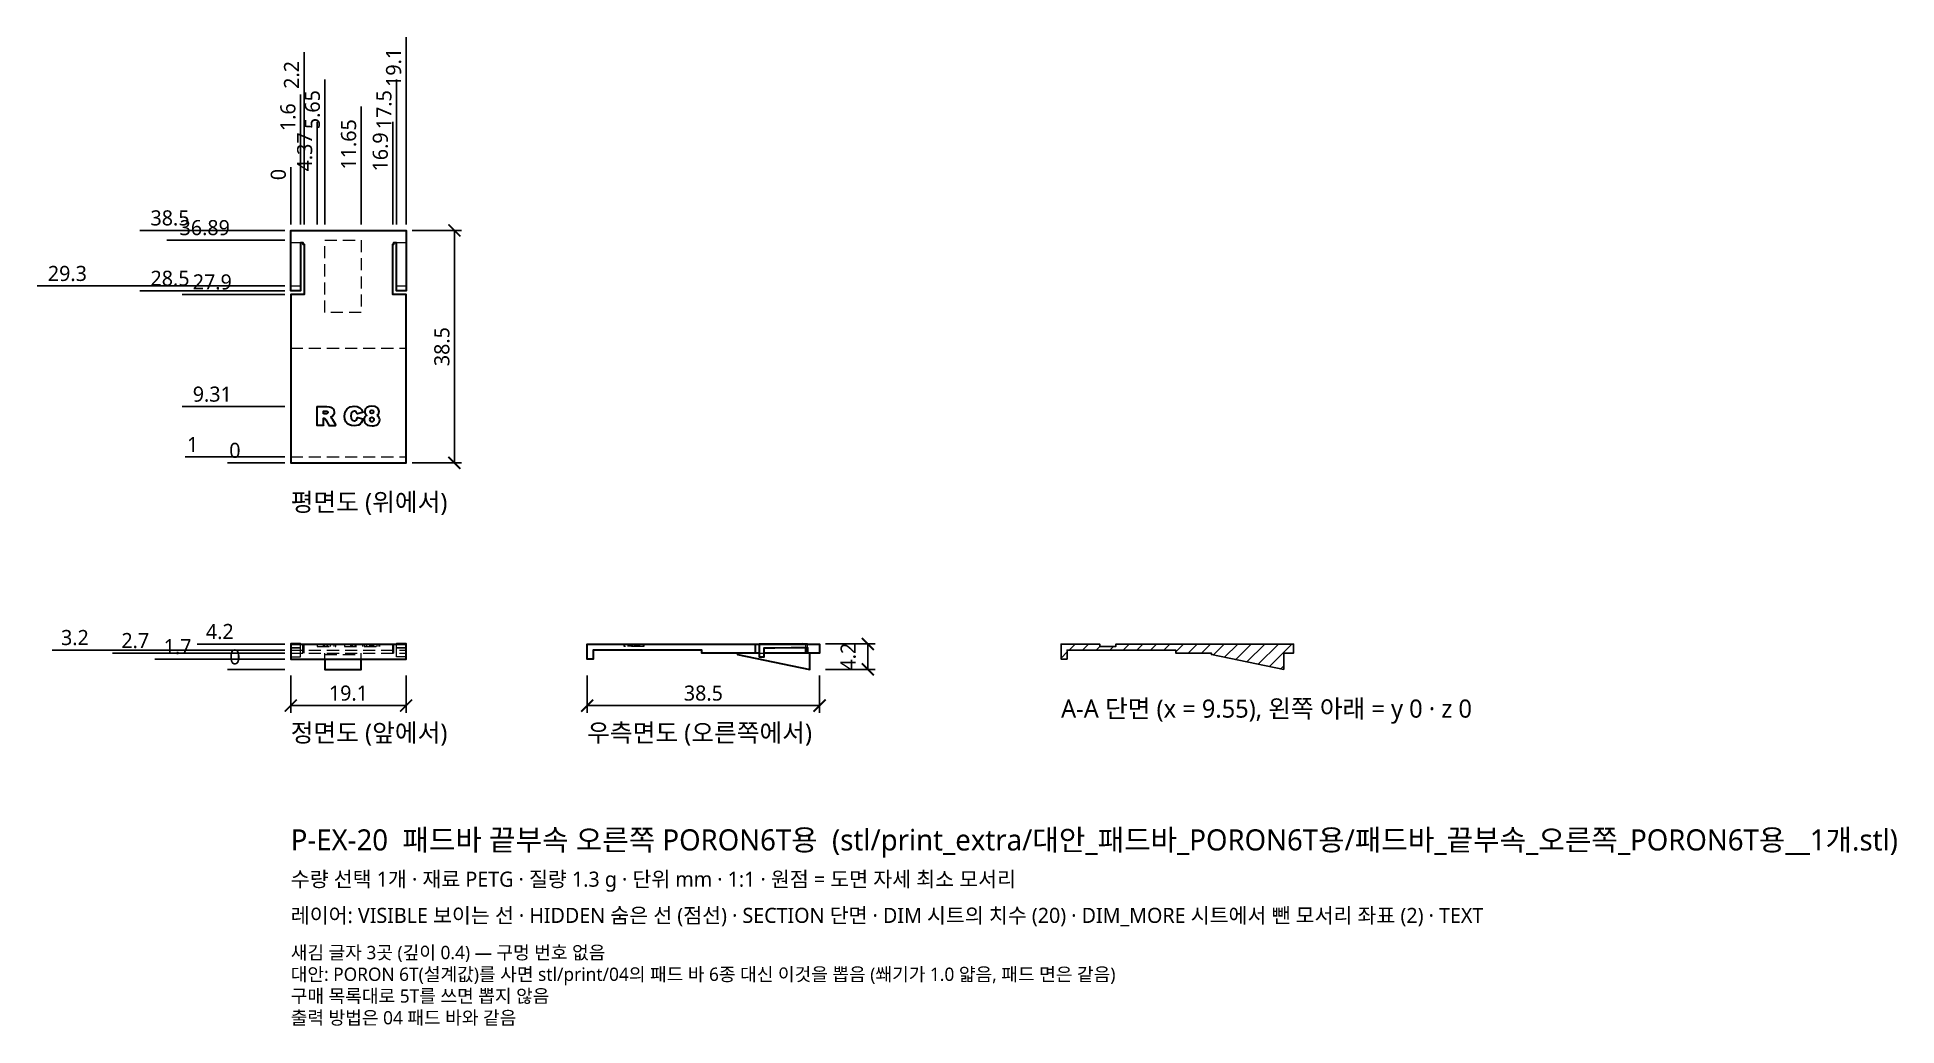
# Model space of a CAD drawing. Header units: millimetres. Extents: x -42 to 266, y -59 to 105.
import ezdxf

# ---------------------------------------------------------------- set-up
doc = ezdxf.new("R2010")
doc.units = ezdxf.units.MM
doc.linetypes.add('HIDDEN', pattern=[3, 2, -1])
for name, color, linetype, lineweight in [('DIM', 4, 'CONTINUOUS', 13), ('DIM_MORE', 3, 'CONTINUOUS', 13), ('HIDDEN', 8, 'HIDDEN', 18), ('SECTION', 5, 'CONTINUOUS', 25), ('TEXT', 7, 'CONTINUOUS', 18), ('VISIBLE', 7, 'CONTINUOUS', 35)]:
    doc.layers.add(name, color=color, linetype=linetype, lineweight=lineweight)
doc.styles.add('KR', font='malgun.ttf')
doc.dimstyles.new('TOCCATA', dxfattribs={"dimtxt": 2.5, "dimasz": 2, "dimexe": 1.2, "dimexo": 1, "dimgap": 0.8, "dimtad": 1, "dimdsep": 46, "dimtxsty": 'KR', "dimblk": 'ARCHTICK', "dimcen": 2.5, "dimazin": 3, "dimtfac": 0.5, "dimtmove": 2, "dimatfit": 3})

# ---------------------------------------------------------------- blocks, each defined once
blk = doc.blocks.new('_ARCHTICK')
at = {"color": 0, "linetype": 'BYBLOCK', "const_width": 0.15}
blk.add_lwpolyline([(-0.5, -0.5), (0.5, 0.5)], dxfattribs=at)
blk = doc.blocks.new('*D6')
for p, q in [((1.6, 83.7), (1.6, 95.2)), ((1.6, 79.7), (1.6, 83.7)), ((1.6, 73.7), (1.6, 79.7))]:
    blk.add_line(p, q)
at = {"layer": 'Defpoints'}
for p in [(1.6, 87.7), (1.6, 72.7), (0, 34.2)]:
    blk.add_point(p, dxfattribs=at)
at = {"layer": 'DIM', "insert": (-0.45, 91.45), "char_height": 2.5, "attachment_point": 5, "rotation": 90, "style": 'KR'}
blk.add_mtext('1.6', dxfattribs=at)
blk = doc.blocks.new('*D12')
for p, q in [((17.5, 83.7), (17.5, 97.7)), ((17.5, 79.7), (17.5, 83.7)), ((17.5, 73.7), (17.5, 79.7))]:
    blk.add_line(p, q)
at = {"layer": 'Defpoints'}
for p in [(17.5, 87.7), (17.5, 72.7), (0, 34.2)]:
    blk.add_point(p, dxfattribs=at)
at = {"layer": 'DIM', "insert": (15.45, 92.7), "char_height": 2.5, "attachment_point": 5, "rotation": 90, "style": 'KR'}
blk.add_mtext('17.5', dxfattribs=at)

msp = doc.modelspace()

# ---------------------------------------------------------------- hatches: boundary and pattern name
at = {"layer": 'SECTION'}
h = msp.add_hatch(dxfattribs=at)
h.set_pattern_fill('ANSI31', scale=0.5)
h.paths.add_polyline_path([(164.49, 2.7), (166.1, 2.7), (166.1, 4.2), (136.687, 4.2), (136.687, 3.8), (133.992, 3.8), (133.992, 4.2), (127.6, 4.2), (127.6, 1.7), (128.6, 1.7), (128.6, 3.2), (146.6, 3.2), (146.6, 2.7), (152.49, 2.7), (152.49, 2.44), (164.49, 0)])

# ---------------------------------------------------------------- linework, layer by layer
at = {"layer": 'HIDDEN'}
for points in [[(5.65, 59.093), (5.65, 71.093), (11.65, 71.093), (11.65, 59.093), (5.65, 59.093)], [(0, 70.703), (1.593, 70.703)], [(17.507, 70.703), (19.1, 70.703)], [(0, 63.503), (1.6, 63.503)], [(17.5, 63.503), (19.1, 63.503)], [(0, 53.203), (19.1, 53.203)], [(0, 35.203), (19.1, 35.203)], [(0, 2.1), (1.6, 2.1), (1.6, 4.196)], [(0, 4.16), (1.6, 4.16)], [(0, 3.603), (1.6, 3.603)], [(0, 3.6), (1.6, 3.6)], [(0, 3.594), (1.6, 3.594)], [(0, 3.56), (1.6, 3.56)], [(0, 3.2), (19.1, 3.2)], [(2, 2.7), (2, 4.2)], [(2.2, 2.7), (2.2, 4.2)], [(4.369, 4.2), (4.369, 3.8), (7.445, 3.8), (7.445, 4.2)], [(5.421, 3.8), (5.421, 4.2)], [(5.635, 3.8), (5.635, 4.2)], [(6.051, 3.8), (6.051, 4.2)], [(6.077, 3.8), (6.077, 4.2)], [(6.128, 3.8), (6.128, 4.2)], [(6.147, 3.8), (6.147, 4.2)], [(6.6, 3.8), (6.6, 4.2)], [(7.201, 3.8), (7.201, 4.2)], [(8.915, 4.2), (8.915, 3.8), (11.959, 3.8), (11.959, 4.2)], [(9.966, 3.8), (9.966, 4.2)], [(10.084, 3.8), (10.084, 4.2)], [(10.106, 3.8), (10.106, 4.2)], [(10.265, 3.8), (10.265, 4.2)], [(10.267, 3.8), (10.267, 4.2)], [(10.696, 3.8), (10.696, 4.2)], [(10.843, 3.8), (10.843, 4.2)], [(11.931, 3.8), (11.931, 4.2)], [(12.155, 4.2), (12.155, 3.8), (14.732, 3.8), (14.732, 4.2)], [(12.247, 3.8), (12.247, 4.2)], [(12.6, 3.8), (12.6, 4.2)], [(13.108, 3.8), (13.108, 4.2)], [(13.134, 3.8), (13.134, 4.2)], [(13.135, 3.8), (13.135, 4.2)], [(13.154, 3.8), (13.154, 4.2)], [(13.174, 3.8), (13.174, 4.2)], [(13.208, 3.8), (13.208, 4.2)], [(13.213, 3.8), (13.213, 4.2)], [(13.232, 3.8), (13.232, 4.2)], [(13.314, 3.8), (13.314, 4.2)], [(13.32, 3.8), (13.32, 4.2)], [(13.324, 3.8), (13.324, 4.2)], [(13.435, 3.8), (13.435, 4.2)], [(13.445, 3.8), (13.445, 4.2)], [(13.549, 3.8), (13.549, 4.2)], [(13.557, 3.8), (13.557, 4.2)], [(13.56, 3.8), (13.56, 4.2)], [(13.638, 3.8), (13.638, 4.2)], [(13.641, 3.8), (13.641, 4.2)], [(13.668, 3.8), (13.668, 4.2)], [(13.697, 3.8), (13.697, 4.2)], [(13.717, 3.8), (13.717, 4.2)], [(13.746, 3.8), (13.746, 4.2)], [(13.772, 3.8), (13.772, 4.2)], [(14.292, 3.8), (14.292, 4.2)], [(14.633, 3.8), (14.633, 4.2)], [(16.9, 2.7), (16.9, 4.2)], [(17.1, 2.7), (17.1, 4.2)], [(19.1, 2.1), (17.5, 2.1), (17.5, 4.196)], [(17.5, 4.16), (19.1, 4.16)], [(17.5, 3.603), (19.1, 3.603)], [(17.5, 3.6), (19.1, 3.6)], [(17.5, 3.594), (19.1, 3.594)], [(17.5, 3.56), (19.1, 3.56)], [(58.465, 4.2), (58.465, 3.8), (55.236, 3.8), (55.236, 4.2)], [(55.288, 3.8), (55.288, 4.2)], [(55.871, 3.8), (55.871, 4.2)], [(55.897, 3.8), (55.897, 4.2)], [(55.977, 3.8), (55.977, 4.2)], [(55.978, 3.8), (55.978, 4.2)], [(56.053, 3.8), (56.053, 4.2)], [(56.086, 3.8), (56.086, 4.2)], [(56.094, 3.8), (56.094, 4.2)], [(56.102, 3.8), (56.102, 4.2)], [(56.104, 3.8), (56.104, 4.2)], [(56.184, 3.8), (56.184, 4.2)], [(56.215, 3.8), (56.215, 4.2)], [(56.422, 3.8), (56.422, 4.2)], [(56.427, 3.8), (56.427, 4.2)], [(56.449, 3.8), (56.449, 4.2)], [(56.508, 3.8), (56.508, 4.2)], [(56.547, 3.8), (56.547, 4.2)], [(56.551, 3.8), (56.551, 4.2)], [(56.628, 3.8), (56.628, 4.2)], [(56.636, 3.8), (56.636, 4.2)], [(56.654, 3.8), (56.654, 4.2)], [(56.665, 3.8), (56.665, 4.2)], [(56.969, 3.8), (56.969, 4.2)], [(57.196, 3.8), (57.196, 4.2)], [(57.228, 3.8), (57.228, 4.2)], [(57.262, 3.8), (57.262, 4.2)], [(57.269, 3.8), (57.269, 4.2)], [(57.288, 3.8), (57.288, 4.2)], [(57.345, 3.8), (57.345, 4.2)], [(57.347, 3.8), (57.347, 4.2)], [(57.422, 3.8), (57.422, 4.2)], [(57.433, 3.8), (57.433, 4.2)], [(57.436, 3.8), (57.436, 4.2)], [(57.55, 3.8), (57.55, 4.2)], [(57.592, 3.8), (57.592, 4.2)], [(57.621, 3.8), (57.621, 4.2)], [(57.65, 3.8), (57.65, 4.2)], [(57.665, 3.8), (57.665, 4.2)], [(57.67, 3.8), (57.67, 4.2)], [(57.687, 3.8), (57.687, 4.2)], [(57.757, 3.8), (57.757, 4.2)], [(57.758, 3.8), (57.758, 4.2)], [(57.816, 3.8), (57.816, 4.2)], [(57.836, 3.8), (57.836, 4.2)], [(58.414, 3.8), (58.414, 4.2)], [(85.3, 3.598), (85.3, 4.2)], [(85.6, 3.6), (85.6, 4.2)], [(0, 2.7), (19.1, 2.7)], [(5.65, 1.7), (5.65, 2.7)], [(5.65, 2.44), (11.65, 2.44)], [(11.65, 1.7), (11.65, 2.7)], [(77.602, 2.7), (78.399, 2.7)]]:
    msp.add_lwpolyline(points, dxfattribs=at)
at = {"layer": 'SECTION'}
msp.add_lwpolyline([(164.49, 2.7), (166.1, 2.7), (166.1, 4.2), (136.687, 4.2), (136.687, 3.8), (133.992, 3.8), (133.992, 4.2), (127.6, 4.2), (127.6, 1.7), (128.6, 1.7), (128.6, 3.2), (146.6, 3.2), (146.6, 2.7), (152.49, 2.7), (152.49, 2.44), (164.49, 0)], close=True, dxfattribs=at)
at = {"layer": 'VISIBLE'}
for points in [[(1.6, 70.703), (1.6, 62.703), (0, 62.703), (0, 72.703), (19.1, 72.703), (19.1, 62.703), (17.5, 62.703), (17.5, 70.703)], [(1.593, 70.703), (2, 70.703), (2, 70.403), (2.2, 70.403), (2.2, 62.103), (0, 62.103), (0, 34.203), (19.1, 34.203), (19.1, 62.103), (16.9, 62.103), (16.9, 70.403), (17.1, 70.403), (17.1, 70.703), (17.507, 70.703)], [(5.421, 40.445), (5.416, 40.428), (5.403, 40.409), (5.384, 40.396), (5.367, 40.391), (4.422, 40.391), (4.39, 40.405), (4.371, 40.434), (4.369, 43.463), (4.382, 43.495), (4.4, 43.51), (4.423, 43.517), (5.979, 43.517), (6.362, 43.499), (6.657, 43.439), (6.879, 43.324), (7.05, 43.145), (7.163, 42.907), (7.201, 42.622), (7.174, 42.379), (7.085, 42.159), (6.954, 41.988), (6.772, 41.845), (6.6, 41.769)], [(8.915, 41.958), (9.018, 42.641), (9.323, 43.142), (9.335, 43.155), (9.836, 43.466), (10.489, 43.568), (11.015, 43.51), (11.421, 43.328), (11.719, 43.024), (11.926, 42.598), (11.931, 42.575), (11.927, 42.552), (11.914, 42.532), (11.889, 42.516), (11.06, 42.332), (11.042, 42.332), (11.02, 42.339), (10.999, 42.36), (10.951, 42.485), (10.911, 42.557), (10.834, 42.64), (10.742, 42.702), (10.636, 42.74), (10.52, 42.753), (10.267, 42.695), (10.084, 42.525), (9.997, 42.303), (9.966, 41.966), (10.003, 41.56), (10.106, 41.319), (10.265, 41.198), (10.485, 41.156), (10.696, 41.189), (10.843, 41.288), (10.95, 41.454), (11.032, 41.708), (11.052, 41.729), (11.079, 41.739), (11.097, 41.738), (11.923, 41.488), (11.938, 41.479), (11.953, 41.46), (11.958, 41.426), (11.848, 41.094), (11.687, 40.824), (11.479, 40.612), (11.23, 40.462), (10.916, 40.368), (10.538, 40.338), (10.081, 40.375), (9.713, 40.485), (9.409, 40.691), (9.15, 41.008), (8.972, 41.438), (8.915, 41.958)], [(14.292, 42.072), (14.389, 42.149), (14.511, 42.292), (14.601, 42.484), (14.633, 42.698), (14.556, 43.044), (14.323, 43.326), (13.933, 43.509), (13.395, 43.569), (12.971, 43.521), (12.623, 43.37), (12.343, 43.078), (12.247, 42.711), (12.281, 42.471), (12.379, 42.27), (12.508, 42.133), (12.6, 42.072), (12.456, 41.992), (12.287, 41.815), (12.187, 41.593), (12.155, 41.337), (12.19, 41.064), (12.294, 40.816), (12.47, 40.605), (12.708, 40.457), (13.028, 40.369), (13.463, 40.34), (13.716, 40.353), (13.954, 40.392), (14.168, 40.459), (14.348, 40.557), (14.498, 40.696), (14.621, 40.881), (14.704, 41.097), (14.732, 41.33), (14.7, 41.568), (14.604, 41.787), (14.438, 41.978)], [(5.421, 42.299), (5.421, 42.79), (5.766, 42.79), (5.968, 42.772), (6.077, 42.724), (6.128, 42.653), (6.147, 42.548), (6.136, 42.476), (6.102, 42.412), (6.051, 42.365), (5.982, 42.339), (5.837, 42.309), (5.749, 42.299), (5.421, 42.299)], [(5.421, 40.446), (5.421, 41.612), (5.546, 41.596), (5.635, 41.552), (5.702, 41.481), (5.787, 41.34), (6.286, 40.418), (6.302, 40.401), (6.33, 40.391), (7.391, 40.391), (7.414, 40.398), (7.428, 40.409), (7.444, 40.439), (7.441, 40.474), (6.987, 41.354), (6.938, 41.433), (6.852, 41.548), (6.761, 41.653), (6.693, 41.715)], [(6.6, 41.769), (6.693, 41.715)], [(6.6, 41.769), (6.693, 41.715)], [(13.108, 41.364), (13.134, 41.53), (13.208, 41.654), (13.314, 41.732), (13.435, 41.757), (13.558, 41.731), (13.668, 41.65), (13.746, 41.525), (13.772, 41.366), (13.746, 41.207), (13.669, 41.081), (13.562, 41), (13.445, 40.974), (13.323, 41), (13.213, 41.08), (13.135, 41.205), (13.108, 41.364)], [(14.292, 42.072), (14.438, 41.978)], [(14.292, 42.072), (14.438, 41.978)], [(0, 4.194), (1.6, 4.194), (1.6, 4.203), (0, 4.203), (0, 1.7), (19.1, 1.7), (19.1, 4.203), (17.5, 4.203), (17.5, 4.196), (19.1, 4.194)], [(0, 4.2), (19.1, 4.2)], [(77.602, 2.7), (68.1, 2.7), (68.1, 3.2), (50.1, 3.2), (50.1, 1.7), (49.1, 1.7), (49.1, 4.2), (87.6, 4.2), (87.6, 2.7), (78.399, 2.7)], [(77, 2.7), (77, 4.2)], [(85.6, 4.2), (84.7, 4.203), (83.8, 4.194), (82.9, 4.195), (80.2, 4.17), (78.4, 4.16), (77.6, 4.2), (77.6, 2.1), (78.4, 2.1), (78.4, 3.56), (80.2, 3.57), (82.9, 3.595), (83.8, 3.594), (84.7, 3.603), (85.6, 3.6), (85.6, 2.7)], [(85.3, 2.7), (85.3, 3.598)], [(5.65, 1.7), (5.65, 0), (11.65, 0), (11.65, 1.7)], [(73.99, 2.7), (73.99, 2.44), (85.99, 0), (85.99, 2.7)]]:
    msp.add_lwpolyline(points, dxfattribs=at)
msp.add_circle((13.436, 42.655), 0.287, dxfattribs=at)

# ---------------------------------------------------------------- texts
at = {"layer": 'TEXT', "style": 'KR'}
for s, height, p in [('평면도 (위에서)', 3, (0, 26.203)), ('A-A 단면 (x = 9.55), 왼쪽 아래 = y 0 · z 0', 3, (127.6, -8)), ('정면도 (앞에서)', 3, (0, -12)), ('우측면도 (오른쪽에서)', 3, (49.1, -12)), ('P-EX-20  패드바 끝부속 오른쪽 PORON6T용  (stl/print_extra/대안_패드바_PORON6T용/패드바_끝부속_오른쪽_PORON6T용__1개.stl)', 3.5, (0, -30)), ('수량 선택 1개 · 재료 PETG · 질량 1.3 g · 단위 mm · 1:1 · 원점 = 도면 자세 최소 모서리', 2.5, (0, -36)), ('레이어: VISIBLE 보이는 선 · HIDDEN 숨은 선 (점선) · SECTION 단면 · DIM 시트의 치수 (20) · DIM_MORE 시트에서 뺀 모서리 좌표 (2) · TEXT', 2.5, (0, -42)), ('새김 글자 3곳 (깊이 0.4) — 구멍 번호 없음', 2.2, (0, -48)), ('대안: PORON 6T(설계값)를 사면 stl/print/04의 패드 바 6종 대신 이것을 뽑음 (쐐기가 1.0 얇음, 패드 면은 같음)', 2.2, (0, -51.6)), ('구매 목록대로 5T를 쓰면 뽑지 않음', 2.2, (0, -55.2)), ('출력 방법은 04 패드 바와 같음', 2.2, (0, -58.8))]:
    msp.add_text(s, height=height, dxfattribs=at).set_placement(p)

# ---------------------------------------------------------------- dimensions: what is measured, and where the dimension line sits
at = {"layer": 'DIM'}
for feature_location, offset, dtype, origin in [((2.2, 72.703), (0, 22), 1, (0, 34.203)), ((19.1, 72.703), (0, 22), 1, (0, 34.203)), ((5.65, 72.703), (0, 15), 1, (0, 34.203)), ((11.65, 72.703), (0, 8), 1, (0, 34.203)), ((4.37, 72.703), (0, 8), 1, (0, 34.203)), ((16.9, 72.703), (0, 8), 1, (0, 34.203)), ((0, 72.703261852), (0, 8), 1, (0, 34.203261852)), ((0, 72.703), (-15, 0), 0, (0, 34.203)), ((0, 71.093), (-8, 0), 0, (0, 34.203)), ((0, 62.703), (-15, 0), 0, (0, 34.203)), ((0, 62.103), (-8, 0), 0, (0, 34.203)), ((0, 43.513), (-8, 0), 0, (0, 34.203)), ((0, 35.203), (-15, 0), 0, (0, 34.203)), ((0, 34.203261852), (-8, 0), 0, (0, 34.203261852)), ((0, 2.7), (-22, 0), 0, (0, 0)), ((0, 4.2), (-8, 0), 0, (0, 0)), ((0, 1.7), (-15, 0), 0, (0, 0)), ((0, 0), (-8, 0), 0, (0, 0))]:
    msp.add_ordinate_dim(feature_location=feature_location, offset=offset, dtype=dtype, origin=origin, dimstyle='TOCCATA', dxfattribs=at).render()
for feature_location, picture, middle in [((17.5, 72.703), '*D12', (15.45, 92.703)), ((1.6, 72.703), '*D6', (-0.45, 91.453))]:
    dim = msp.add_ordinate_dim(feature_location=feature_location, offset=(0, 15), dtype=1, origin=(0, 34.203), dimstyle='TOCCATA', dxfattribs=at)
    dim.commit()
    dim.dimension.update_dxf_attribs({"geometry": picture, "text_midpoint": middle})
for base, p1, p2 in [((27.1, 34.203), (19.1, 34.203), (19.1, 72.703)), ((95.6, 0), (87.6, 0), (87.6, 4.203))]:
    msp.add_linear_dim(base=base, p1=p1, p2=p2, angle=90, dimstyle='TOCCATA', dxfattribs=at).render()
for base, p1, p2 in [((0, -6), (0, 0), (19.1, 0)), ((49.1, -6), (49.1, 0), (87.6, 0))]:
    msp.add_linear_dim(base=base, p1=p1, p2=p2, dimstyle='TOCCATA', dxfattribs=at).render()
at = {"layer": 'DIM_MORE'}
for feature_location, origin in [((0, 63.503), (0, 34.203)), ((0, 3.2), (0, 0))]:
    msp.add_ordinate_dim(feature_location=feature_location, offset=(-32, 0), dtype=0, origin=origin, dimstyle='TOCCATA', dxfattribs=at).render()

doc.saveas('drawing.dxf')
